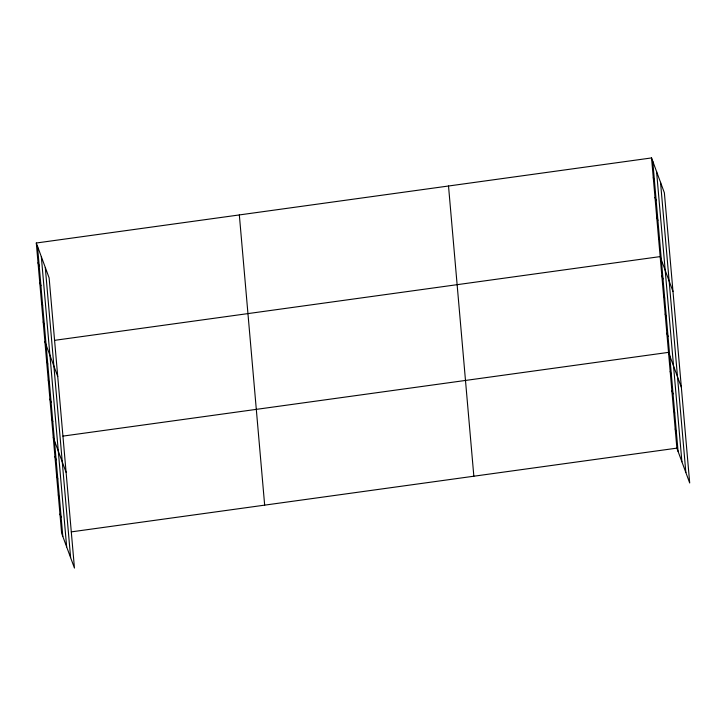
<?xml version="1.0" encoding="UTF-8"?>
<svg xmlns="http://www.w3.org/2000/svg" width="726" height="726" viewBox="0 0 726 726"><rect width="100%" height="100%" fill="white"/><g stroke="black" fill="none" stroke-linecap="round" stroke-linejoin="round"><path stroke-width="1.09" d="M36.3 243.01L49.123 277.858L74.451 568.068L61.628 533.211L36.3 243.01L651.549 157.932L664.372 192.789L689.7 482.99L676.877 448.142L651.549 157.932M54.577 340.34L660.161 256.605L672.984 291.453M62.935 436.108L668.519 352.373L681.342 387.221M71.293 531.877L676.877 448.142M653.273 177.67L654.462 180.901M654.997 197.399L656.186 200.63M656.712 217.138L657.901 220.368M658.437 236.876L659.625 240.106M661.831 275.762L663.019 278.993M663.5 294.91L664.689 298.141M665.179 314.068L666.368 317.298M666.849 333.225L668.038 336.456M670.189 371.53L671.378 374.761M671.859 390.679L673.047 393.909M673.537 409.836L674.726 413.067M675.207 428.993L676.396 432.224M38.024 262.739L39.213 265.97M39.748 282.478L40.937 285.708M41.464 302.207L42.652 305.437M43.188 321.945L44.377 325.175M44.912 341.674L57.735 376.531M46.582 360.831L47.771 364.062M48.252 379.988L49.441 383.219M49.931 399.137L51.119 402.367M51.6 418.294L52.789 421.525M53.27 437.442L66.093 472.299M54.94 456.6L56.129 459.83M56.61 475.757L57.799 478.988M58.289 494.905L59.478 498.136M59.959 514.062L61.147 517.293M660.533 182.353L685.861 472.562M656.576 171.599L681.905 461.809M652.738 161.163L678.066 451.372M448.514 186.01L473.842 476.22M239.335 214.932L264.663 505.142M45.284 267.422L70.613 557.632M41.328 256.668L66.656 546.878M37.489 246.241L62.817 536.441"/></g></svg>
